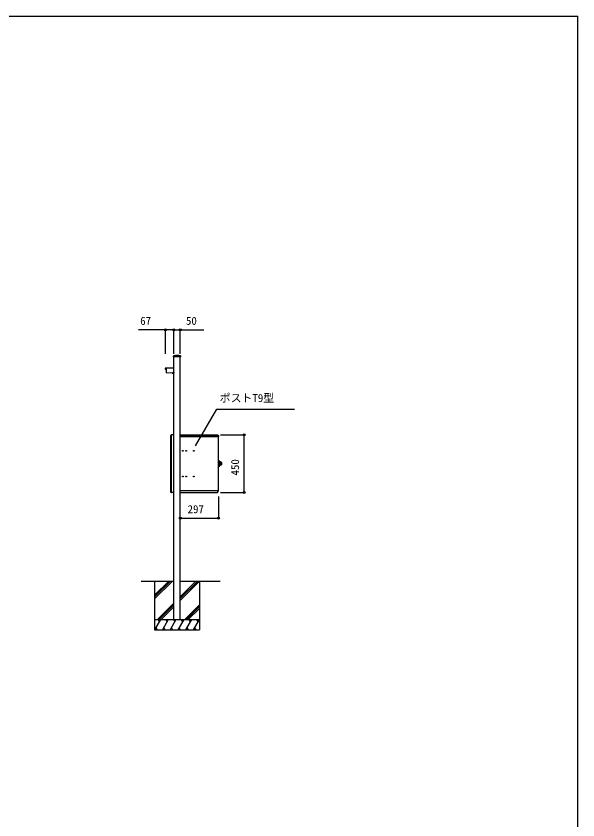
# Model space of a CAD drawing. Units: millimetres, scale not verified. Extents: x -4375 to 4375, y -6504 to 6476.
# Drawn here: x 0 to 4375, y -14 to 6246 of the extents above; entities that cross this region are included whole.
import ezdxf
from ezdxf.enums import TextEntityAlignment as Align

# ---------------------------------------------------------------- set-up
doc = ezdxf.new("R2010")
doc.units = ezdxf.units.MM
doc.header["$LTSCALE"] = 30
for name, color, linetype in [('0-2_YKK_A1', 4, 'Continuous'), ('0-3_YKK_D', 6, 'Continuous'), ('0-4_YKK_ZWAK', 7, 'Continuous')]:
    doc.layers.add(name, color=color, linetype=linetype)
doc.styles.add('ＭＳ ゴシック', font='')
doc.styles.get('ＭＳ ゴシック').set_extended_font_data('MS Gothic')

msp = doc.modelspace()

# ---------------------------------------------------------------- linework, layer by layer
at = {"layer": '0-2_YKK_A1'}
for p, q in [((1225.95, 3593.1), (1226.23, 3598.57)), ((1282.05, 3593.1), (1225.95, 3593.1)), ((1229, 3596.1), (1279, 3596.1)), ((1282.05, 3593.1), (1281.77, 3598.57)), ((1161.9, 3504.4), (1161.9, 3496.4)), ((1228.5, 3505.4), (1162.9, 3505.4)), ((1162.9, 3495.4), (1172.4, 3495.4)), ((1167.63, 3500.49), (1168.45, 3500.49)), ((1172.4, 3469.08), (1172.4, 3495.4)), ((1215.9, 3466.6), (1173.37, 3468.09)), ((1215.9, 3466.6), (1228.5, 3466.6)), ((1226.23, 3470.69), (1227.05, 3470.69)), ((1229, 3467.1), (1229, 3504.9)), ((1206, 2538.59), (1206, 2980.85)), ((1209.72, 2985.4), (1206.59, 2982.27)), ((1224, 2986.17), (1210.39, 2985.69)), ((1210.4, 2538.44), (1210.4, 2980.85)), ((1210.99, 2982.27), (1214.28, 2985.56)), ((1225.52, 2986.12), (1224, 2986.17)), ((1226, 2985.62), (1226, 2536.58)), ((1226.8, 2986.1), (1229, 2986.1)), ((1279, 2986.1), (1568.67, 2986.1)), ((1574.2, 2973.3), (1279, 2973.3)), ((1279, 2973.3), (1575, 2973.3)), ((1569.23, 2985.87), (1575.77, 2979.33)), ((1575, 2974.1), (1575, 2973.8)), ((1575, 2973.8), (1575.8, 2973.8)), ((1575, 2973.8), (1575, 2973.3)), ((1575.2, 2973.8), (1575.2, 2973.1)), ((1575.2, 2551.3), (1575.2, 2973.1)), ((1576, 2978.77), (1576, 2972.9)), ((1576, 2972.9), (1576, 2971.9)), ((1575.7, 2781.6), (1575.2, 2781.6)), ((1575.7, 2740.6), (1575.7, 2781.6)), ((1575.7, 2781.1), (1576.7, 2781.1)), ((1577.2, 2780.6), (1585.5, 2780.6)), ((1577.2, 2780.6), (1577.2, 2741.61)), ((1585.6, 2780.59), (1577.2, 2780.59)), ((1585.78, 2780.56), (1577.2, 2780.56)), ((1585.97, 2780.48), (1577.2, 2780.48)), ((1586.13, 2780.38), (1577.2, 2780.38)), ((1586.29, 2780.22), (1577.2, 2780.22)), ((1586.39, 2780.05), (1577.2, 2780.05)), ((1586.48, 2779.81), (1577.2, 2779.81)), ((1586.5, 2779.58), (1577.2, 2779.58)), ((1586.5, 2779.26), (1577.2, 2779.26)), ((1586.5, 2778.96), (1577.2, 2778.96)), ((1586.5, 2778.57), (1577.2, 2778.57)), ((1586.5, 2778.21), (1577.2, 2778.21)), ((1586.5, 2777.75), (1577.2, 2777.75)), ((1586.5, 2777.33), (1577.2, 2777.33)), ((1586.5, 2776.8), (1577.2, 2776.8)), ((1586.5, 2776.33), (1577.2, 2776.33)), ((1586.5, 2775.74), (1577.2, 2775.74)), ((1586.5, 2775.21), (1577.2, 2775.21)), ((1586.5, 2774.56), (1577.2, 2774.56)), ((1586.5, 2773.98), (1577.2, 2773.98)), ((1586.5, 2773.28), (1577.2, 2773.28)), ((1586.5, 2772.66), (1577.2, 2772.66)), ((1586.5, 2771.9), (1577.2, 2771.9)), ((1586.5, 2771.25), (1577.2, 2771.25)), ((1586.5, 2770.45), (1577.2, 2770.45)), ((1586.5, 2769.76), (1577.2, 2769.76)), ((1586.5, 2768.92), (1577.2, 2768.92)), ((1586.5, 2768.2), (1577.2, 2768.2)), ((1586.5, 2767.33), (1577.2, 2767.33)), ((1586.5, 2766.59), (1577.2, 2766.59)), ((1586.5, 2765.7), (1577.2, 2765.7)), ((1586.5, 2764.94), (1577.2, 2764.94)), ((1586.5, 2764.03), (1577.2, 2764.03)), ((1586.5, 2763.26), (1577.2, 2763.26)), ((1586.5, 2762.34), (1577.2, 2762.34)), ((1586.5, 2761.56), (1577.2, 2761.56)), ((1586.5, 2760.64), (1577.2, 2760.64)), ((1586.5, 2759.86), (1577.2, 2759.86)), ((1586.5, 2758.94), (1577.2, 2758.94)), ((1586.5, 2758.17), (1577.2, 2758.17)), ((1586.5, 2757.26), (1577.2, 2757.26)), ((1586.5, 2756.5), (1577.2, 2756.5)), ((1586.5, 2755.61), (1577.2, 2755.61)), ((1586.5, 2754.87), (1577.2, 2754.87)), ((1586.5, 2779.6), (1586.5, 2742.6)), ((1586.6, 2770.9), (1586.6, 2751.3)), ((1593.2, 2770.6), (1593.2, 2751.6)), ((1597.7, 2771.1), (1593.7, 2771.1)), ((1598.42, 2770.79), (1593.7, 2770.79)), ((1593.7, 2770.11), (1593.7, 2770.79)), ((1598.7, 2770.11), (1593.7, 2770.11)), ((1598.7, 2769.36), (1593.7, 2769.36)), ((1593.7, 2768.09), (1593.7, 2769.36)), ((1598.7, 2768.09), (1593.7, 2768.09)), ((1598.7, 2766.93), (1593.7, 2766.93)), ((1593.7, 2765.22), (1593.7, 2766.93)), ((1598.7, 2765.22), (1593.7, 2765.22)), ((1598.7, 2763.8), (1593.7, 2763.8)), ((1593.7, 2761.85), (1593.7, 2763.8)), ((1598.7, 2761.85), (1593.7, 2761.85)), ((1598.7, 2760.35), (1593.7, 2760.35)), ((1593.7, 2760.35), (1593.7, 2758.4)), ((1598.7, 2758.4), (1593.7, 2758.4)), ((1598.7, 2756.98), (1593.7, 2756.98)), ((1593.7, 2756.98), (1593.7, 2755.27)), ((1598.7, 2755.27), (1593.7, 2755.27)), ((1598.7, 2770.1), (1598.7, 2752.1)), ((1575.7, 2740.6), (1575.2, 2740.6)), ((1575.7, 2741.1), (1576.7, 2741.1)), ((1586.5, 2754), (1577.2, 2754)), ((1586.5, 2753.28), (1577.2, 2753.28)), ((1586.5, 2752.44), (1577.2, 2752.44)), ((1586.5, 2751.75), (1577.2, 2751.75)), ((1586.5, 2750.95), (1577.2, 2750.95)), ((1586.5, 2750.3), (1577.2, 2750.3)), ((1586.5, 2749.54), (1577.2, 2749.54)), ((1586.5, 2748.92), (1577.2, 2748.92)), ((1586.5, 2748.22), (1577.2, 2748.22)), ((1586.5, 2747.64), (1577.2, 2747.64)), ((1586.5, 2746.99), (1577.2, 2746.99)), ((1586.5, 2746.46), (1577.2, 2746.46)), ((1586.5, 2745.87), (1577.2, 2745.87)), ((1586.5, 2745.4), (1577.2, 2745.4)), ((1586.5, 2744.87), (1577.2, 2744.87)), ((1586.5, 2744.45), (1577.2, 2744.45)), ((1586.5, 2743.99), (1577.2, 2743.99)), ((1586.5, 2743.63), (1577.2, 2743.63)), ((1586.5, 2743.24), (1577.2, 2743.24)), ((1586.5, 2742.94), (1577.2, 2742.94)), ((1586.5, 2742.62), (1577.2, 2742.62)), ((1586.48, 2742.39), (1577.2, 2742.39)), ((1586.39, 2742.15), (1577.2, 2742.15)), ((1586.29, 2741.98), (1577.2, 2741.98)), ((1586.13, 2741.82), (1577.2, 2741.82)), ((1585.97, 2741.72), (1577.2, 2741.72)), ((1585.78, 2741.64), (1577.2, 2741.64)), ((1585.61, 2741.61), (1577.2, 2741.61)), ((1585.6, 2741.61), (1577.2, 2741.61)), ((1577.2, 2741.6), (1585.5, 2741.6)), ((1598.7, 2752.84), (1593.7, 2752.84)), ((1598.7, 2752.09), (1593.7, 2752.09)), ((1593.7, 2752.09), (1593.7, 2751.41)), ((1598.42, 2751.41), (1593.7, 2751.41)), ((1597.7, 2751.1), (1593.7, 2751.1)), ((1224, 2536.03), (1207.93, 2536.59)), ((1225.52, 2536.08), (1224, 2536.03)), ((1226.8, 2536.1), (1229, 2536.1)), ((1227, 2551.1), (1229, 2551.1)), ((1279, 2551.1), (1574.2, 2551.1)), ((1279, 2536.1), (1567.07, 2536.1)), ((1567.63, 2536.33), (1574.17, 2542.87)), ((1574.2, 2551.1), (1574.4, 2551.1)), ((1574.4, 2551.3), (1574.21, 2551.3)), ((1574.4, 2551.3), (1575.2, 2551.3)), ((1574.4, 2543.43), (1574.4, 2548.71)), ((1575.2, 2548.3), (1574.4, 2548.3)), ((1575.2, 2549.3), (1575.2, 2551.3)), ((1575.2, 2548.3), (1575.2, 2549.3)), ((974.09, 1846.1), (1229, 1846.1)), ((1079, 1846.1), (1079, 1466.1)), ((1079, 1708.23), (1216.87, 1846.1)), ((1202.73, 1846.1), (1079, 1722.37)), ((1079, 1736.52), (1188.58, 1846.1)), ((1279, 1846.1), (1588.03, 1846.1)), ((1429, 1846.1), (1279, 1696.1)), ((1414.86, 1846.1), (1279, 1710.24)), ((1400.72, 1846.1), (1279, 1724.38)), ((1429, 1846.1), (1279, 1696.1)), ((1429, 1846.1), (1429, 1466.1)), ((1229, 1674.38), (1100.72, 1546.1)), ((1229, 1660.24), (1114.86, 1546.1)), ((1229, 1646.1), (1129, 1546.1)), ((1229, 1646.1), (1129, 1546.1)), ((1429, 1662.25), (1312.85, 1546.1)), ((1429, 1648.11), (1326.99, 1546.1)), ((1429, 1633.97), (1341.13, 1546.1)), ((1429, 1633.97), (1341.13, 1546.1)), ((1079, 1546.1), (1429, 1546.1)), ((1125.19, 1546.1), (1079, 1466.1)), ((1105.19, 1546.1), (1115.19, 1528.78)), ((1185.19, 1546.1), (1139, 1466.1)), ((1165.19, 1546.1), (1175.19, 1528.78)), ((1245.19, 1546.1), (1199, 1466.1)), ((1225.19, 1546.1), (1235.19, 1528.78)), ((1229, 1546.1), (1279, 1546.1)), ((1305.19, 1546.1), (1259, 1466.1)), ((1285.19, 1546.1), (1295.19, 1528.78)), ((1365.19, 1546.1), (1319, 1466.1)), ((1345.19, 1546.1), (1355.19, 1528.78)), ((1425.19, 1546.1), (1379, 1466.1)), ((1405.19, 1546.1), (1415.19, 1528.78)), ((1079, 1466.1), (1429, 1466.1)), ((1089, 1483.42), (1099, 1466.1)), ((1149, 1483.42), (1159, 1466.1)), ((1209, 1483.42), (1219, 1466.1)), ((1269, 1483.42), (1279, 1466.1)), ((1329, 1483.42), (1339, 1466.1)), ((1389, 1483.42), (1399, 1466.1))]:
    msp.add_line(p, q, dxfattribs=at)
for points in [[(1229, 1546.1), (1229, 3593.1), (1229, 3596.1)], [(1279, 1546.1), (1279, 3593.1), (1279, 3596.1)], [(1165.17, 3501.31), (1164.35, 3501.31), (1164.35, 3500.49), (1165.17, 3500.49)], [(1166.81, 3502.13), (1166.81, 3502.95), (1165.99, 3502.95), (1165.99, 3502.13)], [(1165.99, 3499.67), (1165.99, 3498.85), (1166.81, 3498.85), (1166.81, 3499.67)], [(1168.45, 3500.49), (1168.45, 3501.31), (1167.63, 3501.31)], [(1223.77, 3471.51), (1222.95, 3471.51), (1222.95, 3470.69), (1223.77, 3470.69)], [(1225.41, 3472.33), (1225.41, 3473.15), (1224.59, 3473.15), (1224.59, 3472.33)], [(1224.59, 3469.87), (1224.59, 3469.05), (1225.41, 3469.05), (1225.41, 3469.87)], [(1227.05, 3470.69), (1227.05, 3471.51), (1226.23, 3471.51)], [(1229, 2973.3), (1226.2, 2973.3), (1229, 2973.3)], [(1598.7, 2754.11), (1593.7, 2754.11), (1593.7, 2752.84)], [(1574.4, 2548.71), (1574.4, 2549.3), (1574.4, 2551.3)]]:
    msp.add_lwpolyline(points, dxfattribs=at)
for centre, radius in [((1166.4, 3500.9), 3.75), ((1166.4, 3500.9), 3.75), ((1225, 3471.1), 3.75), ((1225, 3471.1), 3.75), ((1298.5, 2861.1), 3), ((1324, 2861.1), 3), ((1384, 2861.1), 3), ((1298.5, 2661.1), 3), ((1324, 2661.1), 3), ((1384, 2661.1), 3)]:
    msp.add_circle(centre, radius, dxfattribs=at)
for centre, radius, start, end in [((1228.23, 3598.46), 2, 101.68355, 177), ((1254, 3473.85), 129.25, 78.31645, 101.68355), ((1279.77, 3598.46), 2, 3, 78.31645), ((1162.9, 3504.4), 1, 90, 180), ((1162.9, 3496.4), 1, 180, 270), ((1165.17, 3502.13), 0.82, 270, 0), ((1165.17, 3499.67), 0.82, 0, 90), ((1167.63, 3502.13), 0.82, 180, 270), ((1167.63, 3499.67), 0.82, 90, 180), ((1173.4, 3469.08), 1, 180, 268), ((1223.77, 3472.33), 0.82, 270, 0), ((1223.77, 3469.87), 0.82, 0, 90), ((1226.23, 3472.33), 0.82, 180, 270), ((1226.23, 3469.87), 0.82, 90, 180), ((1228.5, 3504.9), 0.5, 0, 90), ((1228.5, 3467.1), 0.5, 270, 0), ((1208, 2980.85), 2, 135, 180), ((1210.43, 2984.7), 1, 92, 135), ((1212.4, 2980.85), 2, 135, 180), ((1214.99, 2984.85), 1, 92, 135), ((1225.5, 2985.62), 0.5, 0, 88), ((1226.8, 2985.3), 0.8, 90, 180), ((1568.67, 2985.3), 0.8, 45, 90), ((1575.2, 2971.9), 0.8, 270, 0), ((1575.2, 2978.77), 0.8, 0, 45), ((1576.7, 2780.6), 0.5, 0, 90), ((1585.5, 2779.6), 1, 0, 90), ((1586.4, 2770.9), 0.2, 0, 60), ((1587.1, 2768.99), 0.5, 180, 256.81404), ((1588.81, 2776.29), 8, 256.81404, 303.27409), ((1593.7, 2770.6), 0.5, 90, 180), ((1597.7, 2770.1), 1, 0, 90), ((1576.7, 2741.6), 0.5, 270, 0), ((1585.5, 2742.6), 1, 270, 0), ((1586.4, 2751.3), 0.2, 300, 0), ((1587.1, 2753.21), 0.5, 103.18596, 180), ((1588.81, 2745.91), 8, 56.72591, 103.18596), ((1593.7, 2751.6), 0.5, 180, 270), ((1597.7, 2752.1), 1, 270, 0), ((1208, 2538.59), 2, 180, 268), ((1212.4, 2538.44), 2, 180, 268), ((1225.5, 2536.58), 0.5, 272, 0), ((1226.8, 2536.9), 0.8, 180, 270), ((1567.07, 2536.9), 0.8, 270, 315), ((1573.6, 2543.43), 0.8, 315, 0)]:
    msp.add_arc(centre, radius, start, end, dxfattribs=at)
at = {"layer": '0-3_YKK_D'}
for p, q in [((1162.4, 3616.63), (1162.4, 3804.1)), ((1229, 3616.63), (1229, 3804.1)), ((1229, 3616.63), (1229, 3804.1)), ((1279, 3616.63), (1279, 3804.1)), ((1593.07, 2986.1), (1776.2, 2986.1)), ((1775.2, 2536.1), (1775.2, 2986.1)), ((1576, 2505.09), (1576, 2335.1)), ((1593.07, 2536.1), (1776.2, 2536.1)), ((1279, 2336.1), (1576, 2336.1))]:
    msp.add_line(p, q, dxfattribs=at)
for points in [[(1229, 3803.1), (1162.4, 3803.1), (953.25, 3803.1)], [(1229, 3803.1), (1279, 3803.1), (1462.01, 3803.1)], [(1396.44, 2898.79), (1562.32, 3186.1), (1600.23, 3186.1), (2167.16, 3186.1)]]:
    msp.add_lwpolyline(points, dxfattribs=at)
for centre in [(1162.4, 3803.1), (1229, 3803.1), (1229, 3803.1), (1279, 3803.1), (1775.2, 2986.1), (1775.2, 2536.1), (1279, 2336.1), (1576, 2336.1)]:
    msp.add_circle(centre, 7.5, dxfattribs=at)
at = {"layer": '0-4_YKK_ZWAK'}
msp.add_line((-4375, 6246.1), (4375, 6246.1), dxfattribs=at)
msp.add_lwpolyline([(-4375, -6503.9), (4375, -6503.9), (4375, 6246.1)], dxfattribs=at)

# ---------------------------------------------------------------- texts
at = {"layer": '0-3_YKK_D', "style": 'ＭＳ ゴシック'}
for s, p in [('67', (966.49, 3823.1)), ('50', (1322.72, 3823.1)), ('ポストT9型', (1585.12, 3221.32)), ('297', (1335.5, 2356.1))]:
    msp.add_text(s, height=62.32, dxfattribs=at).set_placement(p, align=Align.BOTTOM_LEFT)
msp.add_text('450', height=62.32, rotation=90, dxfattribs=at).set_placement((1755.2, 2668.37), align=Align.BOTTOM_LEFT)

doc.saveas('drawing.dxf')
